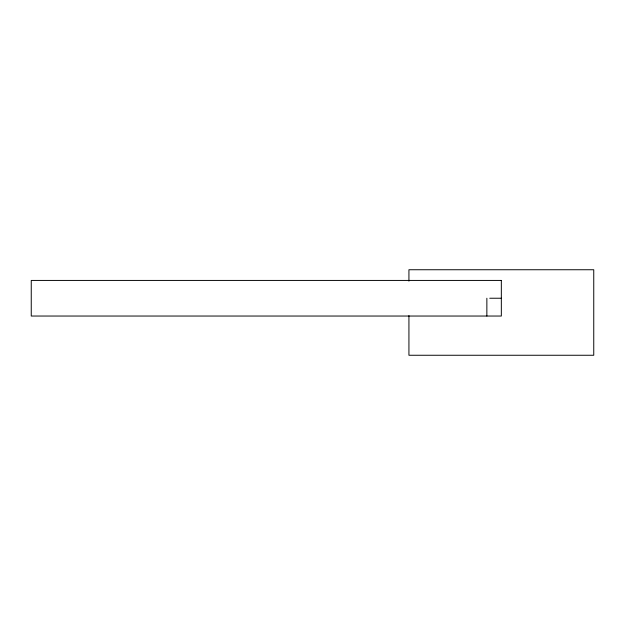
<?xml version="1.0" encoding="UTF-8"?>
<svg xmlns="http://www.w3.org/2000/svg" width="625" height="625" viewBox="0 0 625 625"><rect width="100%" height="100%" fill="white"/><g stroke="black" fill="none" stroke-linecap="round" stroke-linejoin="round"><path stroke-width="0.94" d="M486.859 316.039L486.867 298.234M489.734 298.234L501.336 298.234M408.93 281.141L408.93 269.742L593.75 269.742L593.75 355.258L408.93 355.258L408.93 315.633M501.336 280.43L31.25 280.43L31.25 316.039L501.336 316.039L501.336 280.43"/></g></svg>
